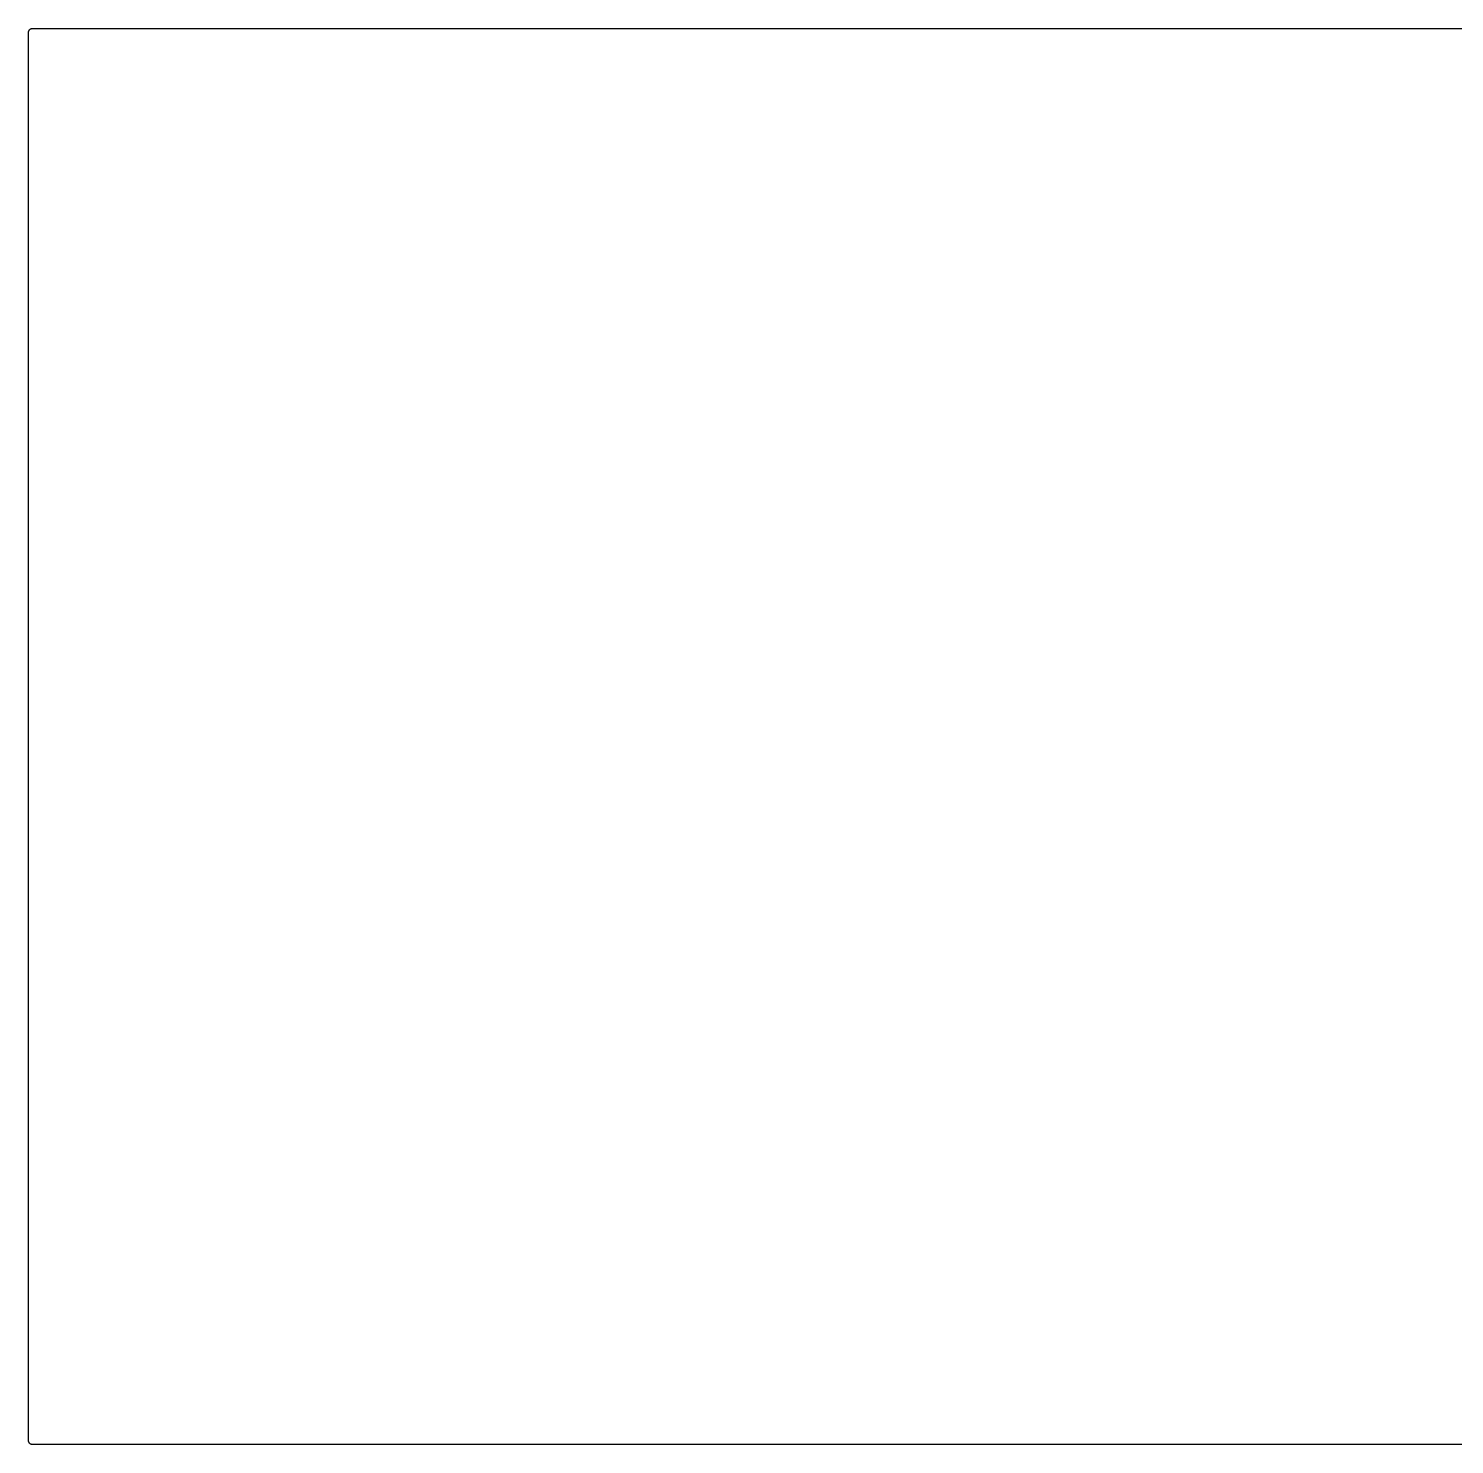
# Model space of a CAD drawing. Extents: x 140 to 150, y -60 to -50.
# Drawn here: x 140 to 145, y -54.97 to -50 of the extents above; entities that cross this region are included whole.
import ezdxf

# ---------------------------------------------------------------- set-up
doc = ezdxf.new("R2010")
doc.units = 0
doc.layers.add('BLACK', color=7, linetype='CONTINUOUS')

msp = doc.modelspace()

# ---------------------------------------------------------------- linework, layer by layer
at = {"layer": 'BLACK', "linetype": 'CONTINUOUS'}
for p, q in [((140.012, -50.0001), (140.013, -50)), ((140.013, -50), (149.987, -50)), ((140, -50.0101), (140.001, -50.009)), ((140, -50.0114), (140, -50.0101)), ((140, -50.0101), (140, -50.0101)), ((140, -50.0101), (140, -50.0101)), ((140, -50.0125), (140, -50.0114)), ((140, -50.0126), (140, -50.0125)), ((140, -54.9523), (140, -50.0126)), ((140, -50.0126), (140, -50.0126)), ((140.001, -50.0077), (140.002, -50.0067)), ((140.001, -50.0078), (140.001, -50.0077)), ((140.001, -50.0077), (140.001, -50.0077)), ((140.001, -50.009), (140.001, -50.0078)), ((140.002, -50.0055), (140.003, -50.0046)), ((140.002, -50.0056), (140.002, -50.0055)), ((140.002, -50.0067), (140.002, -50.0056)), ((140.002, -50.0056), (140.002, -50.0056)), ((140.003, -50.0046), (140.004, -50.0037)), ((140.004, -50.0036), (140.005, -50.0029)), ((140.004, -50.0037), (140.004, -50.0036)), ((140.004, -50.0037), (140.004, -50.0037)), ((140.005, -50.0029), (140.006, -50.0021)), ((140.006, -50.0021), (140.007, -50.0015)), ((140.006, -50.0021), (140.006, -50.0021)), ((140.006, -50.0021), (140.006, -50.0021)), ((140.007, -50.0015), (140.008, -50.001)), ((140.008, -50.0009), (140.009, -50.0006)), ((140.008, -50.001), (140.008, -50.0009)), ((140.008, -50.0009), (140.008, -50.0009)), ((140.009, -50.0006), (140.01, -50.0002)), ((140.01, -50.0002), (140.012, -50.0001)), ((140.01, -50.0002), (140.01, -50.0002)), ((140.01, -50.0002), (140.01, -50.0002)), ((140, -54.9535), (140, -54.9523)), ((140, -54.9547), (140, -54.9535)), ((140, -54.9548), (140, -54.9547)), ((140, -54.9547), (140, -54.9547)), ((140.001, -54.9559), (140, -54.9548)), ((140.001, -54.9571), (140.001, -54.9559)), ((140.002, -54.9582), (140.001, -54.9571)), ((140.001, -54.9571), (140.001, -54.9571)), ((140.001, -54.9571), (140.001, -54.9571)), ((140.002, -54.9593), (140.002, -54.9582)), ((140.003, -54.9602), (140.002, -54.9593)), ((140.002, -54.9593), (140.002, -54.9593)), ((140.002, -54.9593), (140.002, -54.9593)), ((140.004, -54.9612), (140.003, -54.9602)), ((140.005, -54.962), (140.004, -54.9612)), ((140.004, -54.9612), (140.004, -54.9612)), ((140.004, -54.9612), (140.004, -54.9612)), ((140.006, -54.9628), (140.005, -54.962)), ((140.007, -54.9634), (140.006, -54.9628)), ((140.006, -54.9628), (140.006, -54.9628)), ((140.006, -54.9628), (140.006, -54.9628)), ((140.008, -54.964), (140.007, -54.9634)), ((140.009, -54.9644), (140.008, -54.964)), ((140.008, -54.964), (140.008, -54.964)), ((140.008, -54.964), (140.008, -54.964)), ((140.01, -54.9647), (140.009, -54.9644)), ((140.011, -54.9649), (140.01, -54.9647)), ((140.01, -54.9647), (140.01, -54.9647)), ((140.01, -54.9647), (140.01, -54.9647)), ((140.013, -54.965), (140.011, -54.9649)), ((142.998, -54.965), (140.013, -54.965)), ((140.013, -54.965), (140.013, -54.965)), ((140.013, -54.965), (140.013, -54.965)), ((142.999, -54.965), (142.998, -54.9649)), ((142.998, -54.9649), (142.998, -54.965)), ((143, -54.9648), (142.999, -54.9649)), ((142.999, -54.9649), (142.999, -54.965)), ((143.001, -54.9649), (143, -54.9648)), ((143.002, -54.9649), (143.001, -54.9649)), ((143.002, -54.965), (143.002, -54.9649)), ((146.998, -54.965), (143.002, -54.965)), ((143.002, -54.965), (143.002, -54.965))]:
    msp.add_line(p, q, dxfattribs=at)

doc.saveas('drawing.dxf')
